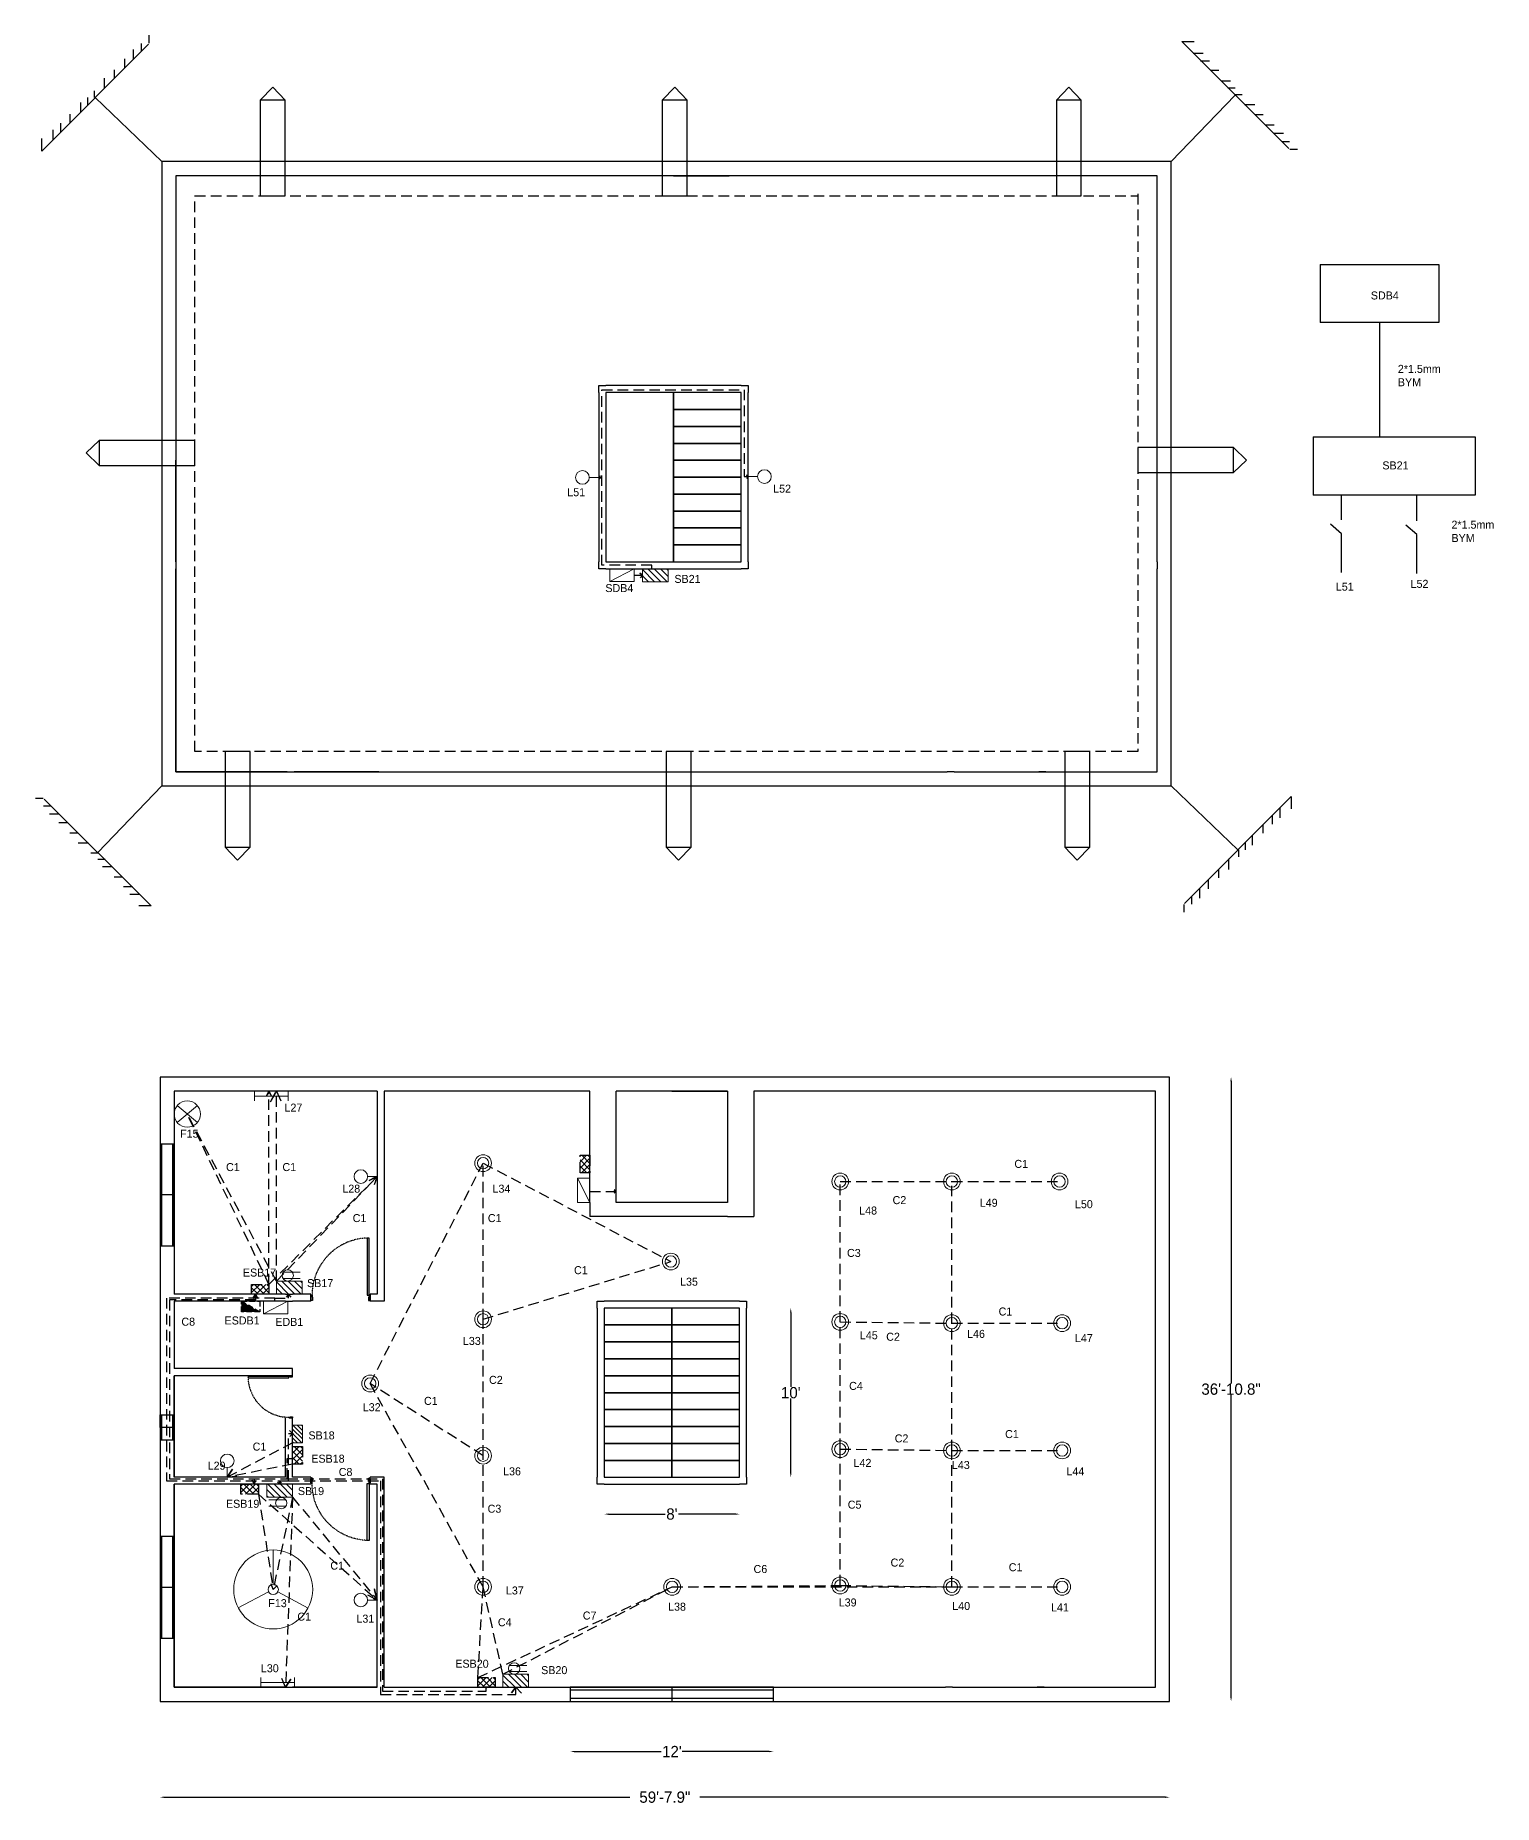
# Model space of a CAD drawing. Header units: inches. Extents: x -1005 to 2944, y -1440 to 1224.
# Drawn here: x 605 to 1639, y -31 to 1224 of the extents above; entities that cross this region are included whole.
import ezdxf

# ---------------------------------------------------------------- set-up
doc = ezdxf.new("R2010")
doc.units = ezdxf.units.IN
doc.header["$LTSCALE"] = 30
doc.header["$MEASUREMENT"] = 0
doc.linetypes.add('HIDDEN', pattern=[0.375, 0.25, -0.125])
doc.linetypes.add('HIDDEN4', pattern=[0.09375, 0.0625, -0.03125])
for name, color, linetype in [('antena', 17, 'Continuous'), ('Conduction to distribution board and 3 pin socket', 224, 'HIDDEN'), ('Conduction wire', 220, 'HIDDEN'), ('Dim', 102, 'Continuous'), ('Doors', 172, 'Continuous'), ('Emergency conduit', 50, 'HIDDEN'), ('Emergency fixture', 52, 'HIDDEN'), ('ESDBconduit', 80, 'HIDDEN'), ('loads', 228, 'HIDDEN'), ('Sdb  text', 153, 'Continuous'), ('SDB wire', 106, 'Continuous'), ('Windows', 174, 'Continuous'), ('wire size', 132, 'Continuous')]:
    doc.layers.add(name, color=color, linetype=linetype)
doc.layers.add('Fittings & Fixtures', color=92, linetype='Continuous', lineweight=15)
doc.dimstyles.get("Standard").update_dxf_attribs({"dimtxt": 8, "dimasz": 3, "dimexe": 0.18, "dimexo": 0.0625, "dimgap": 0.09, "dimtad": 0, "dimtih": 1, "dimtoh": 1, "dimdec": 1, "dimzin": 0, "dimdsep": 46, "dimlunit": 3, "dimtxsty": 'Standard', "dimcen": 0.09, "dimse1": 1, "dimse2": 1, "dimadec": 0, "dimazin": 0, "dimtfac": 1, "dimtdec": 1, "dimtofl": 0, "dimtmove": 0, "dimatfit": 3, "dimfxl": 1, "dimtolj": 1, "dimtzin": 0, "dimarcsym": 0})

# ---------------------------------------------------------------- blocks, each defined once
blk = doc.blocks.new('A$C33124527')
for points in [[(1080, 1159), (1047, 1159), (1047, 100), (1080, 100)], [(0, 10), (6, 10), (6, 90), (0, 90)], [(6, 100), (20, 100), (20, 62), (32, 62), (32, 16), (32, 0), (6, 0)], [(1094, 100), (1080, 100), (1080, 62), (1068, 62), (1068, 16), (1068, 0), (1094, 0)], [(1094, 10), (1100, 10), (1100, 90), (1094, 90)]]:
    blk.add_lwpolyline(points, close=True)
at = {"linetype": 'HIDDEN4'}
blk.add_arc((1081, 100), 1060, 91.6414, 179.9839, dxfattribs=at)
blk = doc.blocks.new('*D25')
at = {"color": 0, "lineweight": -2}
for p, q in [((1140.5, 318.1), (1140.5, 265.2)), ((1140.5, 204.1), (1140.5, 257))]:
    blk.add_line(p, q, dxfattribs=at)
at = {"color": 0}
for points in [[(1140, 318.1), (1141, 318.1), (1140.5, 321.1)], [(1140, 204.1), (1141, 204.1), (1140.5, 201.1)]]:
    blk.add_solid(points, dxfattribs=at)
at = {"layer": 'Defpoints', "color": 0}
for p in [(1104.2, 321.1), (1104.2, 201.1), (1140.5, 201.1)]:
    blk.add_point(p, dxfattribs=at)
at = {"color": 0, "insert": (1140.5, 261.1), "char_height": 8, "attachment_point": 5}
blk.add_mtext("\\A1;10'", dxfattribs=at)
blk = doc.blocks.new('*D26')
at = {"color": 0, "lineweight": -2}
for p, q in [((1011.2, 175), (1051.4, 175)), ((1101.2, 175), (1060.9, 175))]:
    blk.add_line(p, q, dxfattribs=at)
at = {"color": 0}
for points in [[(1011.2, 175.5), (1011.2, 174.5), (1008.2, 175)], [(1101.2, 175.5), (1101.2, 174.5), (1104.2, 175)]]:
    blk.add_solid(points, dxfattribs=at)
at = {"layer": 'Defpoints', "color": 0}
for p in [(1008.2, 201.1), (1104.2, 201.1), (1008.2, 175)]:
    blk.add_point(p, dxfattribs=at)
at = {"color": 0, "insert": (1056.2, 175), "char_height": 8, "attachment_point": 5}
blk.add_mtext("\\A1;8'", dxfattribs=at)
blk = doc.blocks.new('*D27')
at = {"color": 0, "lineweight": -2}
for p, q in [((987.2, 6.6), (1048.7, 6.6)), ((1125.2, 6.6), (1063.6, 6.6))]:
    blk.add_line(p, q, dxfattribs=at)
at = {"color": 0}
for points in [[(987.2, 7.1), (987.2, 6.1), (984.2, 6.6)], [(1125.2, 7.1), (1125.2, 6.1), (1128.2, 6.6)]]:
    blk.add_solid(points, dxfattribs=at)
at = {"layer": 'Defpoints', "color": 0}
for p in [(984.2, 42.2), (1128.2, 44.2), (984.2, 6.6)]:
    blk.add_point(p, dxfattribs=at)
at = {"color": 0, "insert": (1056.2, 6.6), "char_height": 8, "attachment_point": 5}
blk.add_mtext("\\A1;12'", dxfattribs=at)
blk = doc.blocks.new('*D28')
at = {"color": 0, "lineweight": -2}
for p, q in [((1452.7, 482), (1452.7, 267.7)), ((1452.7, 45.2), (1452.7, 259.5))]:
    blk.add_line(p, q, dxfattribs=at)
at = {"color": 0}
for points in [[(1452.2, 482), (1453.2, 482), (1452.7, 485)], [(1452.2, 45.2), (1453.2, 45.2), (1452.7, 42.2)]]:
    blk.add_solid(points, dxfattribs=at)
at = {"layer": 'Defpoints', "color": 0}
for p in [(1409.1, 485), (1452.7, 485), (1409.1, 42.2)]:
    blk.add_point(p, dxfattribs=at)
at = {"color": 0, "insert": (1452.7, 263.6), "char_height": 8, "attachment_point": 5}
blk.add_mtext('\\A1;36\'-10.8"', dxfattribs=at)
blk = doc.blocks.new('*D29')
at = {"color": 0, "lineweight": -2}
for p, q in [((696.2, -25.8), (1026.4, -25.8)), ((1406.1, -25.8), (1075.9, -25.8))]:
    blk.add_line(p, q, dxfattribs=at)
at = {"color": 0}
for points in [[(696.2, -25.3), (696.2, -26.3), (693.2, -25.8)], [(1406.1, -25.3), (1406.1, -26.3), (1409.1, -25.8)]]:
    blk.add_solid(points, dxfattribs=at)
at = {"layer": 'Defpoints', "color": 0}
for p in [(693.2, 42.2), (1409.1, 42.2), (1409.1, -25.8)]:
    blk.add_point(p, dxfattribs=at)
at = {"color": 0, "insert": (1051.2, -25.8), "char_height": 8, "attachment_point": 5}
blk.add_mtext('\\A1;59\'-7.9"', dxfattribs=at)
blk = doc.blocks.new('ESDB')
h = blk.add_hatch(color=256)
h.set_gradient(one_color=1, tint=1, name='INVCURVED')
h.paths.add_polyline_path([(25.9, -0.1), (25.9, 15.1), (-0.1, -0.1)])
for p, q in [((25.9, 15.1), (-0.1, 15.1)), ((-0.1, 15.1), (-0.1, -0.1)), ((-0.1, -0.1), (25.9, 15.1)), ((25.9, -0.1), (25.9, 15.1)), ((-0.1, -0.1), (25.9, -0.1))]:
    blk.add_line(p, q)
blk = doc.blocks.new('A$C5F9C1378')
at = {"layer": 'antena'}
for p, q in [((7.4, 85.1), (83.3, 9.3)), ((7.4, 85.1), (16.3, 85.1)), ((15.6, 77), (22.6, 77)), ((20.8, 71.5), (27.2, 71.5)), ((27.8, 64.8), (33.6, 64.8)), ((35.3, 57.4), (42, 57.4)), ((40.1, 52.3), (45.4, 52.3)), ((45.4, 47.2), (0, 0)), ((45.4, 47.6), (50.2, 47.6)), ((51.8, 40.5), (59.2, 40.5)), ((59.5, 33.5), (65.2, 33.5)), ((66.8, 26.1), (72.9, 26.1)), ((72.9, 20.1), (79.6, 20.1)), ((78.7, 14.3), (83.8, 14.3)), ((84.1, 8.9), (89.6, 8.9))]:
    blk.add_line(p, q, dxfattribs=at)

msp = doc.modelspace()

# ---------------------------------------------------------------- hatches: boundary and pattern name
at = {"layer": 'Emergency fixture'}
h = msp.add_hatch(dxfattribs=at)
h.set_pattern_fill('ANSI37', color=256, scale=25, angle=-90, style=0)
h.set_pattern_definition([(315, (753.1302, -312.5), (2.209709, 2.209709), []), (45, (753.1302, -312.5), (-2.209709, 2.209709), [])])
h.paths.add_polyline_path([(991.13, 417.12), (998.06, 417.12), (998.06, 429.5), (991.13, 429.5)])
h = msp.add_hatch(dxfattribs=at)
h.set_pattern_fill('ANSI37', color=256, scale=25, style=0)
h.set_pattern_definition([(45, (1500.1203, 92.9806), (-2.209709, 2.209709), []), (135, (1500.1203, 92.9806), (-2.209709, -2.209709), [])])
h.paths.add_polyline_path([(770.5, 337.91), (758.12, 337.91), (758.12, 330.98), (770.5, 330.98)])
h = msp.add_hatch(dxfattribs=at)
h.set_pattern_fill('ANSI37', color=256, scale=25, angle=-90, style=0)
h.set_pattern_definition([(315, (549.2388, -519.1203), (2.209709, 2.209709), []), (45, (549.2388, -519.1203), (-2.209709, 2.209709), [])])
h.paths.add_polyline_path([(787.24, 210.5), (794.17, 210.5), (794.17, 222.88), (787.24, 222.88)])
h = msp.add_hatch(dxfattribs=at)
h.set_pattern_fill('ANSI37', color=256, scale=25, style=0)
h.set_pattern_definition([(45, (1492.6203, -48.753), (-2.209709, 2.209709), []), (135, (1492.6203, -48.753), (-2.209709, -2.209709), [])])
h.paths.add_polyline_path([(763, 196.18), (750.62, 196.18), (750.62, 189.25), (763, 189.25)])
h = msp.add_hatch(dxfattribs=at)
h.set_pattern_fill('ANSI37', color=256, scale=25, style=0)
h.set_pattern_definition([(45, (1660.6203, -185.8194), (-2.209709, 2.209709), []), (135, (1660.6203, -185.8194), (-2.209709, -2.209709), [])])
h.paths.add_polyline_path([(931, 59.11), (918.62, 59.11), (918.62, 52.18), (931, 52.18)])
at = {"layer": 'Fittings & Fixtures'}
h = msp.add_hatch(dxfattribs=at)
h.set_pattern_fill('ANSI31', color=256, scale=25, angle=-90, style=0)
h.set_pattern_definition([(315, (-1603.852, -14277.5865), (2.2097087, 2.2097087), [])])
h.paths.add_polyline_path([(1035.28, 845.45), (1035.28, 836.23), (1053.5, 836.23), (1053.5, 845.45)])
h = msp.add_hatch(dxfattribs=at)
h.set_pattern_fill('ANSI31', color=256, scale=25, angle=-90, style=0)
h.set_pattern_definition([(315, (-1863.385, -14782.8393), (2.2097087, 2.2097087), [])])
h.paths.add_polyline_path([(775.74, 340.2), (775.74, 330.98), (793.97, 330.98), (793.97, 340.2)])
h = msp.add_hatch(dxfattribs=at)
h.set_pattern_fill('ANSI31', color=256, scale=17, angle=-90, style=0)
h.set_pattern_definition([(315, (-1617.707, -14922.2421), (1.5026019, 1.5026019), [])])
h.paths.add_polyline_path([(787.24, 225.63), (794.17, 225.63), (794.17, 238.01), (787.24, 238.01)])
h = msp.add_hatch(dxfattribs=at)
h.set_pattern_fill('ANSI31', color=256, scale=25, angle=90, style=0)
h.set_pattern_definition([(135, (3426.3662, 15310.001), (-2.2097087, -2.2097087), [])])
h.paths.add_polyline_path([(787.24, 186.96), (787.24, 196.18), (769.01, 196.18), (769.01, 186.96)])
h = msp.add_hatch(dxfattribs=at)
h.set_pattern_fill('ANSI31', color=256, scale=25, angle=-90, style=0)
h.set_pattern_definition([(315, (-1702.7756, -15061.64), (2.2097087, 2.2097087), [])])
h.paths.add_polyline_path([(936.35, 61.4), (936.35, 52.18), (954.58, 52.18), (954.58, 61.4)])

# ---------------------------------------------------------------- linework, layer by layer
for p, q in [((1410.32, 1134.3), (694.42, 1134.3)), ((694.42, 1134.3), (694.42, 691.5)), ((1410.32, 691.5), (1410.32, 1134.3)), ((1017.84, 1124.3), (1017.84, 1124.3)), ((1057.34, 1124.3), (1096.84, 1124.3)), ((1004.28, 970.45), (1004.28, 975.45)), ((1004.28, 975.45), (1009.28, 975.45)), ((1004.28, 970.45), (1004.28, 850.45)), ((1057.28, 975.45), (1009.28, 975.45)), ((1057.28, 970.45), (1009.28, 970.45)), ((1009.28, 970.45), (1009.28, 850.45)), ((1105.28, 975.45), (1057.28, 975.45)), ((1105.28, 970.45), (1057.28, 970.45)), ((1057.28, 965.45), (1057.28, 970.45)), ((1105.28, 975.45), (1110.28, 975.45)), ((1105.28, 850.45), (1105.28, 970.45)), ((1110.28, 975.45), (1110.28, 970.45)), ((1110.28, 850.45), (1110.28, 970.45)), ((1057.28, 850.45), (1057.28, 965.45)), ((704.42, 927.5), (704.42, 922.5)), ((704.42, 850.5), (704.42, 922.5)), ((1057.28, 850.45), (1057.28, 881.5)), ((1057.34, 850.45), (1057.34, 881.5)), ((704.42, 850.5), (704.42, 845.5)), ((704.42, 701.5), (704.42, 845.5)), ((1004.28, 845.45), (1004.28, 850.45)), ((1009.28, 845.45), (1004.28, 845.45)), ((1009.28, 850.45), (1105.28, 850.45)), ((1009.28, 845.45), (1105.28, 845.45)), ((1110.28, 845.45), (1105.28, 845.45)), ((1110.28, 850.45), (1110.28, 845.45)), ((1400.32, 850.5), (1400.32, 845.5)), ((1400.32, 701.5), (1400.32, 845.5)), ((694.42, 691.5), (1410.32, 691.5)), ((783.42, 701.5), (704.42, 701.5)), ((783.42, 701.5), (788.42, 701.5)), ((848.42, 701.5), (788.42, 701.5)), ((848.42, 701.5), (853.42, 701.5)), ((1256.32, 701.5), (1251.32, 701.5)), ((1256.32, 701.5), (1316.32, 701.5)), ((1321.32, 701.5), (1316.32, 701.5)), ((1321.32, 701.5), (1400.32, 701.5)), ((1409.14, 484.98), (693.24, 484.98)), ((693.24, 484.98), (693.24, 42.18)), ((1409.14, 42.18), (1409.14, 484.98)), ((847.24, 474.98), (847.24, 330.98)), ((852.24, 474.98), (852.24, 330.98)), ((998.06, 395.98), (998.06, 474.98)), ((1016.66, 395.98), (1016.66, 474.98)), ((1016.66, 474.98), (1016.66, 474.98)), ((1056.16, 474.98), (1095.66, 474.98)), ((1095.66, 474.98), (1095.66, 395.98)), ((1114.26, 474.98), (1114.26, 395.98)), ((998.06, 395.98), (998.06, 385.98)), ((1095.66, 395.98), (1016.66, 395.98)), ((1114.26, 395.98), (1114.26, 385.98)), ((1016.66, 385.98), (998.06, 385.98)), ((1095.66, 385.98), (1016.66, 385.98)), ((1095.66, 385.98), (1114.26, 385.98)), ((782.24, 330.98), (703.24, 330.98)), ((782.24, 330.98), (787.24, 330.98)), ((800.24, 330.98), (787.24, 330.98)), ((800.24, 325.98), (800.24, 330.98)), ((847.24, 330.98), (842.24, 330.98)), ((842.24, 330.98), (842.24, 325.98)), ((852.24, 330.98), (852.24, 325.98)), ((782.24, 325.98), (703.24, 325.98)), ((703.86, 325.29), (703.86, 325.29)), ((782.24, 325.98), (787.24, 325.98)), ((800.24, 325.98), (787.24, 325.98)), ((852.24, 325.98), (842.24, 325.98)), ((1003.16, 321.14), (1003.16, 326.14)), ((1003.16, 326.14), (1008.16, 326.14)), ((1003.16, 321.14), (1003.16, 201.14)), ((1056.16, 326.14), (1008.16, 326.14)), ((1056.16, 321.14), (1008.16, 321.14)), ((1008.16, 321.14), (1008.16, 201.14)), ((1104.16, 326.14), (1056.16, 326.14)), ((1104.16, 321.14), (1056.16, 321.14)), ((1056.16, 316.14), (1056.16, 321.14)), ((1056.16, 201.14), (1056.16, 316.14)), ((1104.16, 326.14), (1109.16, 326.14)), ((1104.16, 201.14), (1104.16, 321.14)), ((1109.16, 326.14), (1109.16, 321.14)), ((1109.16, 201.14), (1109.16, 321.14)), ((782.24, 278.18), (703.24, 278.18)), ((787.24, 278.18), (782.24, 278.18)), ((787.24, 273.18), (787.24, 278.18)), ((787.24, 273.18), (703.24, 273.18)), ((703.24, 201.18), (703.24, 273.18)), ((782.24, 201.18), (782.24, 243.18)), ((787.24, 201.18), (787.24, 243.18)), ((1056.16, 246.31), (1056.16, 201.14)), ((1056.16, 201.14), (1056.16, 232.18)), ((782.24, 201.18), (703.24, 201.18)), ((800.24, 201.18), (787.24, 201.18)), ((800.24, 201.18), (800.24, 196.18)), ((852.24, 201.18), (842.24, 201.18)), ((842.24, 196.18), (842.24, 201.18)), ((852.24, 196.18), (852.24, 201.18)), ((1003.16, 196.14), (1003.16, 201.14)), ((1008.16, 201.14), (1104.16, 201.14)), ((1109.16, 201.14), (1109.16, 196.14)), ((1399.14, 196.18), (1399.14, 201.18)), ((782.24, 196.18), (703.24, 196.18)), ((703.24, 52.18), (703.24, 196.18)), ((787.24, 196.18), (782.24, 196.18)), ((800.24, 196.18), (787.24, 196.18)), ((847.24, 196.18), (842.24, 196.18)), ((847.24, 52.18), (847.24, 196.18)), ((852.24, 52.18), (852.24, 196.18)), ((1008.16, 196.14), (1003.16, 196.14)), ((1008.16, 196.14), (1104.16, 196.14)), ((1109.16, 196.14), (1104.16, 196.14)), ((1399.14, 52.18), (1399.14, 196.18)), ((782.24, 52.18), (703.24, 52.18)), ((782.24, 52.18), (787.24, 52.18)), ((847.24, 52.18), (787.24, 52.18)), ((1255.14, 52.18), (1250.14, 52.18)), ((1255.14, 52.18), (1315.14, 52.18)), ((1320.14, 52.18), (1315.14, 52.18)), ((1320.14, 52.18), (1399.14, 52.18)), ((693.24, 42.18), (1409.14, 42.18)), ((984.16, 42.18), (1128.16, 42.18))]:
    msp.add_line(p, q)
for points in [[(1400.32, 850.5), (1400.32, 1124.3), (704.42, 1124.3), (704.42, 927.5)], [(704.42, 922.5), (704.42, 850.5)], [(704.42, 845.5), (704.42, 701.5), (848.42, 701.5)], [(1256.32, 701.5), (1400.32, 701.5), (1400.32, 845.5)], [(853.42, 701.5), (1251.32, 701.5)], [(847.24, 474.98), (703.24, 474.98), (703.24, 330.98)], [(998.06, 474.98), (852.24, 474.98)], [(1095.66, 474.98), (1016.66, 474.98)], [(1399.14, 201.18), (1399.14, 474.98), (1114.26, 474.98)], [(703.24, 325.98), (703.24, 278.18)], [(703.24, 273.18), (703.24, 201.18)], [(703.24, 196.18), (703.24, 52.18), (847.24, 52.18)], [(1255.14, 52.18), (1399.14, 52.18), (1399.14, 196.18)], [(852.24, 52.18), (1250.14, 52.18)]]:
    msp.add_lwpolyline(points)
for points in [[(1057.28, 958.45), (1105.28, 958.45), (1105.28, 970.45), (1057.28, 970.45)], [(1057.28, 946.45), (1105.28, 946.45), (1105.28, 958.45), (1057.28, 958.45)], [(1057.28, 934.45), (1105.28, 934.45), (1105.28, 946.45), (1057.28, 946.45)], [(1057.28, 922.45), (1105.28, 922.45), (1105.28, 934.45), (1057.28, 934.45)], [(1057.28, 910.45), (1105.28, 910.45), (1105.28, 922.45), (1057.28, 922.45)], [(1057.28, 898.45), (1105.28, 898.45), (1105.28, 910.45), (1057.28, 910.45)], [(1057.28, 886.45), (1105.28, 886.45), (1105.28, 898.45), (1057.28, 898.45)], [(1057.28, 874.45), (1105.28, 874.45), (1105.28, 886.45), (1057.28, 886.45)], [(1057.28, 862.45), (1105.28, 862.45), (1105.28, 874.45), (1057.28, 874.45)], [(1057.28, 850.45), (1105.28, 850.45), (1105.28, 862.45), (1057.28, 862.45)], [(1008.16, 309.14), (1056.16, 309.14), (1056.16, 321.14), (1008.16, 321.14)], [(1056.16, 309.14), (1104.16, 309.14), (1104.16, 321.14), (1056.16, 321.14)], [(1008.16, 297.14), (1056.16, 297.14), (1056.16, 309.14), (1008.16, 309.14)], [(1056.16, 297.14), (1104.16, 297.14), (1104.16, 309.14), (1056.16, 309.14)], [(1008.16, 285.14), (1056.16, 285.14), (1056.16, 297.14), (1008.16, 297.14)], [(1056.16, 285.14), (1104.16, 285.14), (1104.16, 297.14), (1056.16, 297.14)], [(1008.16, 273.14), (1056.16, 273.14), (1056.16, 285.14), (1008.16, 285.14)], [(1056.16, 273.14), (1104.16, 273.14), (1104.16, 285.14), (1056.16, 285.14)], [(1008.16, 261.14), (1056.16, 261.14), (1056.16, 273.14), (1008.16, 273.14)], [(1056.16, 261.14), (1104.16, 261.14), (1104.16, 273.14), (1056.16, 273.14)], [(1008.16, 249.14), (1056.16, 249.14), (1056.16, 261.14), (1008.16, 261.14)], [(1056.16, 249.14), (1104.16, 249.14), (1104.16, 261.14), (1056.16, 261.14)], [(1008.16, 237.14), (1056.16, 237.14), (1056.16, 249.14), (1008.16, 249.14)], [(1056.16, 237.14), (1104.16, 237.14), (1104.16, 249.14), (1056.16, 249.14)], [(1008.16, 225.14), (1056.16, 225.14), (1056.16, 237.14), (1008.16, 237.14)], [(1056.16, 225.14), (1104.16, 225.14), (1104.16, 237.14), (1056.16, 237.14)], [(1008.16, 213.14), (1056.16, 213.14), (1056.16, 225.14), (1008.16, 225.14)], [(1056.16, 213.14), (1104.16, 213.14), (1104.16, 225.14), (1056.16, 225.14)], [(1008.16, 201.14), (1056.16, 201.14), (1056.16, 213.14), (1008.16, 213.14)], [(1056.16, 201.14), (1104.16, 201.14), (1104.16, 213.14), (1056.16, 213.14)]]:
    msp.add_lwpolyline(points, close=True)
at = {"layer": 'antena'}
for p, q in [((764.32, 1178), (773.29, 1187.12)), ((773.29, 1187.12), (782, 1178)), ((1049.32, 1178), (1058.29, 1187.12)), ((1058.29, 1187.12), (1067, 1178)), ((1328.82, 1178), (1337.79, 1187.12)), ((1337.79, 1187.12), (1346.5, 1178)), ((640.88, 927.79), (650, 936.5)), ((1454.5, 931.43), (1463.62, 922.46)), ((650, 918.82), (640.88, 927.79)), ((1463.62, 922.46), (1454.5, 913.75)), ((748.21, 638.88), (739.5, 648)), ((757.18, 648), (748.21, 638.88)), ((1060.96, 638.88), (1052.25, 648)), ((1069.93, 648), (1060.96, 638.88)), ((1343.53, 638.88), (1334.82, 648)), ((1352.5, 648), (1343.53, 638.88))]:
    msp.add_line(p, q, dxfattribs=at)
at = {"layer": 'antena', "linetype": 'HIDDEN'}
for p, q in [((718, 716), (718, 1110)), ((718, 1110), (1386.5, 1110)), ((1386.5, 1111.5), (1386.5, 716)), ((1386.5, 716), (718, 716))]:
    msp.add_line(p, q, dxfattribs=at)
at = {"layer": 'antena'}
for points in [[(764.32, 1178), (764.32, 1110), (782, 1110), (782, 1178)], [(1049.32, 1178), (1049.32, 1110), (1067, 1110), (1067, 1178)], [(1328.82, 1178), (1328.82, 1110), (1346.5, 1110), (1346.5, 1178)], [(650, 918.82), (718, 918.82), (718, 936.5), (650, 936.5)], [(1454.5, 931.43), (1386.5, 931.43), (1386.5, 913.75), (1454.5, 913.75)], [(757.18, 648), (757.18, 716), (739.5, 716), (739.5, 648)], [(1069.93, 648), (1069.93, 716), (1052.25, 716), (1052.25, 648)], [(1352.5, 648), (1352.5, 716), (1334.82, 716), (1334.82, 648)]]:
    msp.add_lwpolyline(points, close=True, dxfattribs=at)
at = {"layer": 'Conduction to distribution board and 3 pin socket'}
for p, q in [((1029.5, 841.03), (1035.28, 841.03)), ((1035.28, 841.03), (1033.5, 842.5)), ((1033.5, 842.5), (1035.28, 841.03)), ((1035.28, 841.03), (1033.76, 839.2)), ((998.06, 403.85), (1016.66, 403.85)), ((1016.66, 403.85), (1015.35, 404.94)), ((1015.35, 404.94), (1016.66, 403.85)), ((1016.66, 403.85), (1015.35, 402.6)), ((774.74, 328.25), (697.92, 328.25)), ((697.92, 328.25), (697.92, 198.62)), ((774.53, 325.93), (774.53, 328.25)), ((774.53, 328.25), (784.45, 328.25)), ((784.45, 330.78), (782.84, 328.86)), ((782.84, 328.86), (784.45, 330.78)), ((784.45, 328.25), (784.45, 330.78)), ((784.45, 330.78), (786.08, 328.94)), ((784.43, 198.62), (784.43, 232.24)), ((784.43, 232.24), (787.85, 232.24)), ((787.24, 232.24), (785.15, 234.36)), ((785.15, 234.36), (787.24, 232.23)), ((787.24, 232.23), (785.35, 230.09)), ((697.92, 198.62), (777.86, 198.62)), ((777.86, 196.18), (776.45, 197.77)), ((777.86, 198.62), (777.86, 196.51)), ((777.86, 196.51), (777.86, 198.62)), ((777.86, 198.62), (784.43, 198.62)), ((777.86, 196.18), (779.22, 197.77)), ((779.22, 197.77), (777.86, 196.18)), ((777.86, 196.51), (777.86, 196.18)), ((784.4, 198.68), (849.66, 198.68)), ((849.66, 198.68), (849.66, 47.15)), ((945.61, 52.18), (942.43, 48.15)), ((942.43, 48.15), (945.61, 52.18)), ((945.61, 47.15), (945.61, 52.2)), ((945.61, 52.18), (949.47, 48.09)), ((849.66, 47.15), (945.61, 47.15))]:
    msp.add_line(p, q, dxfattribs=at)
at = {"layer": 'Conduction wire'}
for p, q in [((1006.5, 848), (1006.5, 972.5)), ((1006.5, 972.5), (1107.5, 972.5)), ((1107.5, 972.5), (1107.5, 911)), ((1004.4, 910.33), (1005.5, 911.5)), ((1005.5, 911.5), (1004.4, 910.33)), ((1004.4, 910.33), (1006.5, 910.33)), ((1004.4, 910.33), (1005.39, 909.39)), ((1107.5, 911), (1110.2, 910.94)), ((1110.2, 910.94), (1109, 912)), ((1109, 912), (1110.28, 910.94)), ((1110.28, 910.94), (1109.05, 909.46)), ((1042, 848), (1006.5, 848)), ((1042, 845.45), (1042, 848)), ((775.74, 474.98), (771.46, 467.47)), ((771.46, 467.47), (775.74, 474.98)), ((775.74, 340.2), (775.74, 474.98)), ((775.74, 474.98), (779.04, 467.63)), ((775.74, 340.2), (712.59, 458.76)), ((775.74, 340.2), (847.25, 414.4)), ((847.24, 414.39), (841.53, 411.58)), ((841.53, 411.58), (847.24, 414.39)), ((847.24, 414.39), (845.13, 408.48)), ((922.31, 313.2), (922.31, 423.91)), ((1175.59, 311.34), (1175.59, 410.89)), ((1175.59, 410.89), (1254.75, 410.89)), ((1254.75, 410.89), (1331.1, 410.89)), ((922.31, 313.2), (1055.47, 354.14)), ((922.31, 216.45), (922.31, 313.2)), ((1175.59, 221.1), (1175.59, 311.34)), ((1175.59, 311.34), (1254.75, 310.41)), ((1254.75, 310.41), (1332.97, 310.41)), ((922.31, 216.45), (842.22, 267.62)), ((787.24, 225.63), (740.89, 201.18)), ((922.31, 123.42), (922.31, 216.45)), ((1175.59, 124.35), (1175.59, 221.1)), ((1175.59, 221.1), (1254.75, 220.17)), ((1254.75, 220.17), (1332.97, 220.17)), ((740.9, 201.18), (744.63, 206.87)), ((744.63, 206.87), (740.9, 201.18)), ((740.9, 201.18), (747.63, 202.2)), ((787.24, 186.96), (773.5, 121.56)), ((787.24, 186.96), (782.24, 52.18)), ((787.24, 186.96), (847.24, 114.08)), ((773.5, 121.56), (772, 125.5)), ((773.5, 121.56), (776.12, 124.14)), ((776.12, 124.14), (773.5, 121.56)), ((847.24, 114.08), (840.6, 117.62)), ((847.24, 114.08), (845.08, 122.33)), ((845.08, 122.33), (847.24, 114.08)), ((936.35, 61.4), (922.31, 123.42)), ((936.35, 61.4), (1056.4, 123.42)), ((1056.4, 123.42), (1175.59, 124.35)), ((1175.59, 124.35), (1254.75, 123.42)), ((1254.75, 123.42), (1332.97, 123.42)), ((782.24, 52.18), (779.53, 58.36)), ((782.24, 52.18), (786.1, 57.85)), ((786.1, 57.85), (782.24, 52.18)), ((782.24, 52.18), (782.24, 52.18))]:
    msp.add_line(p, q, dxfattribs=at)
at = {"layer": 'Dim'}
for p, q in [((693.24, 365.37), (703.24, 365.37)), ((693.22, 87.06), (703.22, 87.06))]:
    msp.add_line(p, q, dxfattribs=at)
at = {"layer": 'Doors'}
for p, q in [((1128.16, 52.18), (984.16, 52.18)), ((984.16, 52.18), (984.16, 42.18)), ((1056.16, 52.18), (1056.16, 42.18)), ((1128.16, 42.18), (1128.16, 52.18)), ((1128.16, 50.18), (984.16, 50.18)), ((1128.16, 44.18), (984.16, 44.18)), ((984.16, 42.18), (1128.16, 42.18)), ((1128.16, 42.18), (1128.16, 50.18)), ((1128.16, 42.18), (1128.16, 44.18))]:
    msp.add_line(p, q, dxfattribs=at)
at = {"layer": 'Emergency conduit'}
for p, q in [((770.5, 474.98), (769, 472)), ((769, 472), (770.5, 474.98)), ((770.5, 337.91), (770.5, 474.98)), ((770.5, 474.98), (772, 472)), ((770.5, 337.91), (712.59, 458.76)), ((770.5, 337.91), (847.24, 414.39)), ((842.22, 267.62), (922.31, 423.91)), ((847.25, 414.4), (844, 413)), ((844, 413), (847.24, 414.4)), ((847.24, 414.4), (846, 411.5)), ((922.31, 423.91), (1055.47, 354.14)), ((1254.75, 310.41), (1254.75, 410.89)), ((761, 327), (700, 327)), ((700, 327), (700, 200)), ((761, 330.98), (759, 328)), ((759, 328), (761, 330.98)), ((761, 325.98), (761, 330.98)), ((761, 330.98), (761, 327)), ((761, 330.98), (762.5, 328)), ((1254.75, 220.17), (1254.75, 310.41)), ((922.31, 123.42), (842.22, 267.62)), ((783.5, 200), (783.5, 214.5)), ((783.5, 214.5), (787.24, 214.5)), ((1254.75, 123.42), (1254.75, 220.17)), ((787.24, 210.5), (740.9, 201.18)), ((700, 200), (783.5, 200)), ((760, 196.18), (758.5, 199)), ((758.5, 199), (760, 196.18)), ((760, 200), (760, 196.18)), ((760, 196.18), (761.5, 199)), ((763, 189.25), (847.24, 114.08)), ((763, 189.25), (773.5, 121.56)), ((783.5, 200), (851, 200)), ((851, 200), (851, 49.5)), ((847.24, 114.08), (844.5, 115)), ((847.24, 114.08), (846.5, 116.5)), ((846.5, 116.5), (847.24, 114.08)), ((918.62, 59.11), (922.31, 123.42)), ((918.62, 59.11), (1056.4, 123.42)), ((1056.4, 123.42), (1254.75, 123.42)), ((924.5, 52.18), (924, 51.5)), ((924.5, 49.5), (924.5, 52.18)), ((924.5, 52.18), (925, 51.5)), ((925, 51.5), (924.5, 52.18)), ((851, 49.5), (924.5, 49.5))]:
    msp.add_line(p, q, dxfattribs=at)
at = {"layer": 'Emergency fixture'}
for points in [[(998.06, 429.5), (998.06, 417.12), (991.13, 417.12), (991.13, 429.5)], [(758.12, 337.91), (770.5, 337.91), (770.5, 330.98), (758.12, 330.98)], [(794.17, 222.88), (794.17, 210.5), (787.24, 210.5), (787.24, 222.88)], [(750.62, 196.18), (763, 196.18), (763, 189.25), (750.62, 189.25)], [(918.62, 59.11), (931, 59.11), (931, 52.18), (918.62, 52.18)]]:
    msp.add_lwpolyline(points, close=True, dxfattribs=at)
at = {"layer": 'ESDBconduit', "color": 0, "linetype": 'ByBlock'}
for p, q in [((1516, 1061.31), (1600.07, 1061.31)), ((1516, 1061.31), (1516, 1020.1)), ((1600.07, 1061.31), (1600.07, 1020.1)), ((1600.07, 1020.1), (1516, 1020.1)), ((1511, 939.02), (1511, 897.81)), ((1511, 939.02), (1625.72, 939.02)), ((1625.72, 939.02), (1625.72, 897.81)), ((1625.72, 897.81), (1511, 897.81))]:
    msp.add_line(p, q, dxfattribs=at)
at = {"layer": 'Fittings & Fixtures'}
for p, q in [((997.61, 910.33), (1004.4, 910.33)), ((1116.99, 910.94), (1110.2, 910.94)), ((1029.5, 845.45), (1012.27, 836.6)), ((719.77, 464.75), (705.41, 452.77)), ((705.47, 464.83), (719.71, 452.69)), ((760.2, 468.04), (760.2, 474.98)), ((784.08, 471.36), (760.2, 471.36)), ((760.2, 471.36), (760.2, 468.04)), ((784.08, 468.04), (784.08, 474.98)), ((784.08, 471.36), (784.08, 468.04)), ((840.46, 414.4), (847.25, 414.4)), ((998.06, 395.98), (989.2, 413.22)), ((780.43, 346.54), (792.7, 346.54)), ((780.44, 342.07), (792.7, 342.07)), ((783.78, 325.96), (766.55, 317.1)), ((740.89, 207.97), (740.89, 201.18)), ((782.54, 185.1), (770.28, 185.1)), ((782.55, 180.62), (770.28, 180.62)), ((773.5, 125.24), (773.5, 149.56)), ((748.74, 108.48), (770.25, 119.84)), ((798.19, 108.36), (776.74, 119.83)), ((840.45, 114.08), (847.24, 114.08)), ((941.04, 67.74), (953.31, 67.74)), ((941.05, 63.27), (953.31, 63.27)), ((764.69, 52.18), (764.69, 59.12)), ((788.57, 55.49), (764.69, 55.49)), ((764.69, 55.49), (764.69, 52.18)), ((788.57, 52.18), (788.57, 59.12)), ((788.57, 55.49), (788.57, 52.18))]:
    msp.add_line(p, q, dxfattribs=at)
for points in [[(1012.27, 845.45), (1029.5, 845.45), (1029.5, 836.6), (1012.27, 836.6)], [(1053.5, 845.45), (1053.5, 836.23), (1035.28, 836.23), (1035.28, 845.45)], [(998.06, 413.22), (998.06, 395.98), (989.2, 395.98), (989.2, 413.22)], [(793.97, 340.2), (793.97, 330.98), (775.74, 330.98), (775.74, 340.2)], [(766.55, 325.96), (783.78, 325.96), (783.78, 317.1), (766.55, 317.1)], [(794.17, 238.01), (794.17, 225.63), (787.24, 225.63), (787.24, 238.01)], [(769.01, 186.96), (769.01, 196.18), (787.24, 196.18), (787.24, 186.96)], [(954.58, 61.4), (954.58, 52.18), (936.35, 52.18), (936.35, 61.4)]]:
    msp.add_lwpolyline(points, close=True, dxfattribs=at)
for centre, radius in [((992.78, 910.33), 4.83), ((1121.82, 910.94), 4.83), ((712.59, 458.76), 9.35), ((922.31, 423.91), 5.95), ((922.31, 423.91), 4.03), ((835.64, 414.4), 4.83), ((1175.59, 410.89), 5.95), ((1175.59, 410.89), 4.03), ((1254.75, 410.89), 5.95), ((1254.75, 410.89), 4.03), ((1331.1, 410.89), 5.95), ((1331.1, 410.89), 4.03), ((1055.47, 354.14), 5.95), ((1055.47, 354.14), 4.03), ((783.78, 344.3), 4.02), ((922.31, 313.2), 5.95), ((922.31, 313.2), 4.03), ((1175.59, 311.34), 5.95), ((1175.59, 311.34), 4.03), ((1254.75, 310.41), 5.95), ((1254.75, 310.41), 4.03), ((1332.97, 310.41), 5.95), ((1332.97, 310.41), 4.03), ((842.22, 267.62), 5.95), ((842.22, 267.62), 4.03), ((1175.59, 221.1), 5.95), ((1254.75, 220.17), 5.95), ((1332.97, 220.17), 5.95), ((740.89, 212.79), 4.83), ((922.31, 216.45), 5.95), ((922.31, 216.45), 4.03), ((1175.59, 221.1), 4.03), ((1254.75, 220.17), 4.03), ((1332.97, 220.17), 4.03), ((779.2, 182.86), 4.02), ((773.5, 121.56), 28), ((922.31, 123.42), 5.95), ((922.31, 123.42), 4.03), ((1056.4, 123.42), 5.95), ((1056.4, 123.42), 4.03), ((1175.59, 124.35), 5.95), ((1175.59, 124.35), 4.03), ((1254.75, 123.42), 5.95), ((1254.75, 123.42), 4.03), ((1332.97, 123.42), 5.95), ((1332.97, 123.42), 4.03), ((773.5, 121.56), 3.68), ((835.63, 114.08), 4.83), ((944.39, 65.5), 4.02)]:
    msp.add_circle(centre, radius, dxfattribs=at)
at = {"layer": 'SDB wire'}
for p, q in [((1558.04, 1020.1), (1558.04, 939.02)), ((1530.99, 880.31), (1530.99, 897.81)), ((1584.53, 879.64), (1584.53, 898.05)), ((1530.99, 870.42), (1523.14, 877.24)), ((1530.99, 842.81), (1530.99, 870.42)), ((1584.53, 869.75), (1576.68, 876.57)), ((1584.53, 842.14), (1584.53, 869.75))]:
    msp.add_line(p, q, dxfattribs=at)
at = {"layer": 'Windows'}
for p, q in [((693.24, 437.37), (693.24, 365.37)), ((703.24, 437.37), (693.24, 437.37)), ((694.24, 437.37), (694.24, 365.37)), ((702.24, 365.37), (702.24, 437.37)), ((703.24, 365.37), (703.24, 437.37)), ((703.24, 401.37), (693.24, 401.37)), ((693.24, 245.41), (693.24, 227.41)), ((693.24, 236.41), (693.24, 245.41)), ((693.24, 245.41), (703.24, 245.41)), ((694.24, 245.41), (694.24, 227.41)), ((702.24, 227.41), (702.24, 245.41)), ((703.24, 227.41), (703.24, 245.41)), ((703.24, 236.41), (693.24, 236.41)), ((703.24, 227.41), (693.24, 227.41)), ((693.22, 159.06), (693.22, 87.06)), ((703.22, 159.06), (693.22, 159.06)), ((694.22, 159.06), (694.22, 87.06)), ((702.22, 87.06), (702.22, 159.06)), ((703.22, 87.06), (703.22, 159.06)), ((703.22, 123.06), (693.22, 123.06))]:
    msp.add_line(p, q, dxfattribs=at)

# ---------------------------------------------------------------- block references
at = {"layer": 'antena'}
for p, rotation in [((694.42, 1134.3), 90), ((694.42, 691.5), 180), ((1410.32, 691.5), 270)]:
    msp.add_blockref('A$C5F9C1378', p, dxfattribs=dict(at, rotation=rotation))
msp.add_blockref('A$C5F9C1378', (1410.32, 1134.3), dxfattribs=at)
at = {"layer": 'Doors', "xscale": 0.03818181818132871, "yscale": 0.03818181818178346, "zscale": 0.03818181818181818}
msp.add_blockref('A$C33124527', (800.24, 326.55), dxfattribs=at)
at = {"layer": 'Doors'}
for p, xscale, yscale, zscale, rotation in [((787.24, 243.18), 0.02727272727275931, 0.02727272727275931, 0.02727272727275208, 90), ((800.24, 200.61), -0.03818181818178346, 0.0381818181818403, 0.03818181818181818, 180)]:
    msp.add_blockref('A$C33124527', p, dxfattribs=dict(at, xscale=xscale, yscale=yscale, zscale=zscale, rotation=rotation))
at = {"layer": 'Emergency fixture', "xscale": -0.4999999999999601, "yscale": 0.5, "zscale": 0.5, "rotation": 6.28859377371782e-05}
msp.add_blockref('ESDB', (763.95, 318.45), dxfattribs=at)

# ---------------------------------------------------------------- texts
at = {"layer": 'Conduction to distribution board and 3 pin socket', "char_height": 5.677, "width": 13.6809, "attachment_point": 1}
for insert in [(708.38, 314.31), (819.96, 207.73)]:
    msp.add_mtext('C8', dxfattribs=dict(at, insert=insert))
at = {"layer": 'Conduction wire', "char_height": 5.677, "width": 13.6809, "attachment_point": 1}
for s, insert in [('C1', (740.06, 424)), ('C1', (780.05, 424)), ('C1', (1299.07, 426.25)), ('C2', (1212.69, 400.55)), ('C1', (829.86, 387.81)), ('C1', (925.69, 387.81)), ('C3', (1180.39, 363.09)), ('C1', (986.81, 350.87)), ('C1', (1287.87, 321.54)), ('C2', (1208.18, 303.65)), ('C2', (926.55, 273.05)), ('C4', (1181.88, 268.78)), ('C1', (880.41, 258.15)), ('C2', (1214.2, 231.54)), ('C1', (1292.48, 234.61)), ('C1', (758.93, 225.73)), ('C3', (925.53, 181.68)), ('C5', (1180.91, 184.55)), ('C1', (814.01, 141.3)), ('C6', (1114.1, 138.89)), ('C2', (1211.27, 143.47)), ('C1', (1295.07, 140.15)), ('C1', (790.62, 105.11)), ('C4', (932.82, 101.12)), ('C7', (993.03, 105.89))]:
    msp.add_mtext(s, dxfattribs=dict(at, insert=insert))
at = {"layer": 'loads', "char_height": 5.677, "width": 13.6809, "attachment_point": 1}
for s, insert in [('L52', (1128, 905.18)), ('L51', (982, 902.68)), ('SB21', (1058, 841.18)), ('SDB4', (1009, 834.68)), ('L27', (781.5, 466.18)), ('F15', (707.5, 447.68)), ('L28', (822.5, 408.68)), ('L34', (929, 408.68)), ('L48', (1189, 393.18)), ('L49', (1274.5, 398.68)), ('L50', (1342, 397.68)), ('ESB17', (752, 349.18)), ('SB17', (797.5, 341.68)), ('L35', (1062, 342.68)), ('ESDB1', (739, 315.18)), ('EDB1', (775, 314.18)), ('L45', (1189.5, 304.68)), ('L46', (1265.5, 305.68)), ('L47', (1342, 302.68)), ('L33', (908, 300.68)), ('L32', (837, 253.68)), ('SB18', (798.5, 233.68)), ('ESB18', (800.5, 217.18)), ('L42', (1185, 214.18)), ('L29', (727, 212.18)), ('L36', (936.5, 208.18)), ('L43', (1254.75, 212.68)), ('L44', (1336, 208.18)), ('SB19', (791, 194.18)), ('ESB19', (740, 185.18)), ('F13', (770, 114.68)), ('L37', (938.5, 123.68)), ('L39', (1174.5, 115.18)), ('L31', (832.5, 103.68)), ('L38', (1053.5, 112.18)), ('L40', (1255, 112.68)), ('L41', (1325, 111.68)), ('L30', (764.74, 68.51)), ('ESB20', (902.64, 71.73)), ('SB20', (963.5, 67.18))]:
    msp.add_mtext(s, dxfattribs=dict(at, insert=insert))
at = {"layer": 'Sdb  text', "char_height": 5.677, "width": 13.6809, "attachment_point": 1}
for s, insert in [('SDB4', (1551.82, 1042.23)), ('SB21', (1560, 921.68)), ('L51', (1527, 835.68)), ('L52', (1580, 837.68))]:
    msp.add_mtext(s, dxfattribs=dict(at, insert=insert))
at = {"layer": 'wire size', "char_height": 5.6772, "width": 13.6809, "attachment_point": 1}
for insert in [(1571, 990.14), (1609, 879.64)]:
    msp.add_mtext('2*1.5mm BYM', dxfattribs=dict(at, insert=insert))

# ---------------------------------------------------------------- dimensions: what is measured, and where the dimension line sits
for base, p1, p2, angle, picture, middle in [((1452.69, 484.98), (1409.14, 42.18), (1409.14, 484.98), 270, '*D28', (1452.69, 263.58)), ((1140.52, 201.14), (1104.16, 321.14), (1104.16, 201.14), 90, '*D25', (1140.52, 261.14))]:
    dim = msp.add_linear_dim(base=base, p1=p1, p2=p2, angle=angle, dimstyle='Standard')
    dim.commit()
    dim.dimension.update_dxf_attribs({"geometry": picture, "text_midpoint": middle})
for base, p1, p2, picture, middle in [((1008.16, 175.02), (1104.16, 201.14), (1008.16, 201.14), '*D26', (1056.16, 175.02)), ((1409.14, -25.8), (693.24, 42.18), (1409.14, 42.18), '*D29', (1051.19, -25.8)), ((984.16, 6.65), (1128.16, 44.18), (984.16, 42.18), '*D27', (1056.16, 6.65))]:
    dim = msp.add_linear_dim(base=base, p1=p1, p2=p2, dimstyle='Standard')
    dim.commit()
    dim.dimension.update_dxf_attribs({"geometry": picture, "text_midpoint": middle})

doc.saveas('drawing.dxf')
